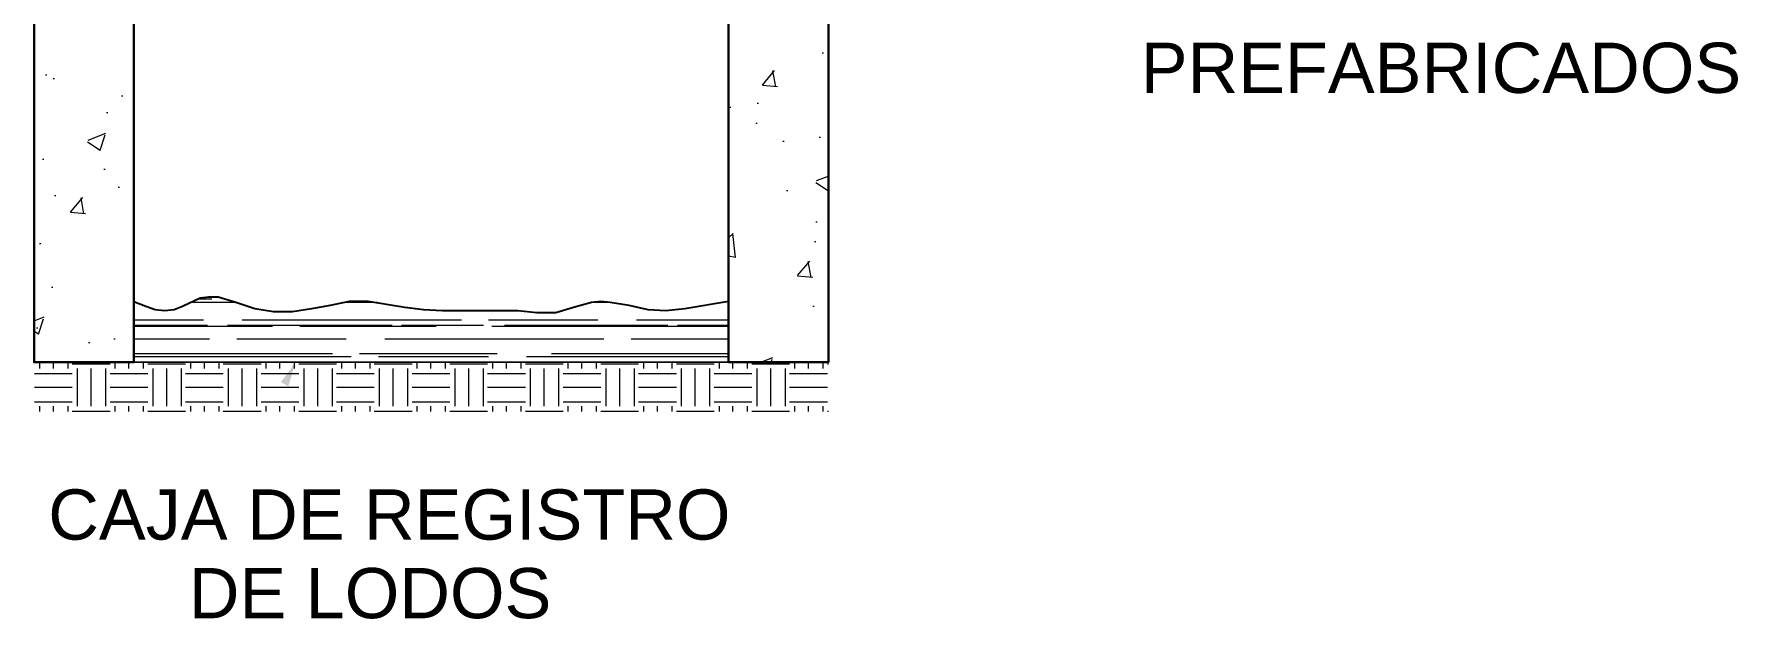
# Model space of a CAD drawing. Header units: metres. Extents: x 0 to 1935, y 0 to 1529.
# Drawn here: x 1886.841 to 1888.549, y 1455.408 to 1455.994 of the extents above; entities that cross this region are included whole.
import ezdxf

# ---------------------------------------------------------------- set-up
doc = ezdxf.new("R2010")
doc.units = ezdxf.units.M
doc.header["$LTSCALE"] = 0.005
doc.layers.add('-Acero techos', color=252, linetype='Continuous', lineweight=13)
for name, color, linetype, true_color in [('PDF2_Geometry', 9, 'Continuous', 0x808080), ('PDF2_Solid Fills', 7, 'Continuous', 0xa500dd), ('PDF_Muro secundario', 7, 'Continuous', 0x545454)]:
    doc.layers.add(name, color=color, linetype=linetype, true_color=true_color)
doc.layers.add('PDF_Text', color=7, linetype='Continuous')
doc.styles.add('PDF Arial-BoldMT', font='arial.ttf')

msp = doc.modelspace()

# ---------------------------------------------------------------- hatches: boundary and pattern name
at = {"layer": '-Acero techos', "lineweight": 5, "ltscale": 0.005, "true_color": 0x939598}
h = msp.add_hatch(dxfattribs=at)
h.set_pattern_fill('AR-CONC', color=252, scale=0.001)
h.set_pattern_definition([(50, (66.22198, 12.25277), (0.182184669, -0.015939086), [0.01905, -0.20955]), (355, (66.22198, 12.25277), (-0.035243421, 0.191056845), [0.01524, -0.167640584]), (100.451445, (66.23716, 12.25144), (0.146941247, 0.175117752), [0.016190009, -0.178090245]), (46.1842, (66.22198, 12.30357), (0.27107904, -0.042042328), [0.028575, -0.314325]), (96.635558, (66.24457, 12.30006), (0.237404134, 0.247426125), [0.024285023, -0.267135608]), (351.184151, (66.22198, 12.30357), (0.237404134, 0.247426125), [0.022859967, -0.251459732]), (21, (66.24738, 12.29087), (0.151614391, -0.102265198), [0.01905, -0.20955]), (326, (66.24738, 12.29087), (0.061802028, 0.184187966), [0.01524, -0.16764]), (71.451445, (66.26002, 12.28234), (0.213416419, 0.081922769), [0.016190009, -0.178089938]), (37.5, (66.22198, 12.252766), (0.0030886033, 0.0845550389), [0, -0.165608, 0, -0.17018, 0, -0.168275]), (7.5, (66.22198, 12.25277), (0.0668196625, 0.1001805748), [0, -0.097028, 0, -0.161798, 0, -0.064135]), (327.5, (66.16534, 12.252766), (0.1355905952, -0.005728744), [0, -0.0635, 0, -0.19812, 0, -0.26289]), (317.5, (66.13994, 12.25277), (0.1481291814, 0.025426491), [0, -0.08255, 0, -0.131572, 0, -0.18669])])
h.paths.add_polyline_path([(1886.94105, 1456.12662), (1886.84105, 1456.17714), (1886.84105, 1456.5422), (1886.87896, 1456.50202), (1886.87503, 1456.4983), (1886.90126, 1456.4784), (1886.8829, 1456.50574), (1886.87896, 1456.50202), (1886.84105, 1456.5422), (1886.84105, 1456.81535), (1886.89105, 1456.81535), (1886.89105, 1456.79538), (1886.94105, 1456.79538)], flags=17)
h.paths.add_polyline_path([(1886.84105, 1456.81535), (1886.89105, 1456.81535), (1886.89105, 1456.79538), (1886.94105, 1456.79538), (1886.94105, 1455.66535), (1886.84105, 1455.66535)])
h.paths.add_polyline_path([(1887.53714, 1456.40018), (1887.63714, 1456.40018), (1887.63714, 1455.66535), (1887.53714, 1455.66535)])
h.paths.add_polyline_path([(1887.63714, 1456.44117), (1887.53714, 1456.44117), (1887.53714, 1456.79538), (1887.58714, 1456.79538), (1887.58714, 1456.81535), (1887.63714, 1456.81535)])

# ---------------------------------------------------------------- linework, layer by layer
at = {"layer": 'PDF2_Geometry', "color": 113, "lineweight": 25, "true_color": 0x6edda5}
msp.add_lwpolyline([(1887.53714, 1455.72628), (1887.49315, 1455.71895), (1887.47423, 1455.71685), (1887.45636, 1455.7179), (1887.43744, 1455.7221), (1887.41853, 1455.72526), (1887.40907, 1455.72631), (1887.39961, 1455.72526), (1887.38174, 1455.72), (1887.36387, 1455.71475), (1887.34495, 1455.71475), (1887.32603, 1455.71685), (1887.28819, 1455.71685), (1887.25036, 1455.71685), (1887.23144, 1455.7179), (1887.21252, 1455.72), (1887.17573, 1455.72631), (1887.15681, 1455.72631), (1887.13789, 1455.7221), (1887.11898, 1455.71895), (1887.10006, 1455.7158), (1887.08114, 1455.7158), (1887.06222, 1455.71895), (1887.0433, 1455.72526), (1887.02543, 1455.73051), (1887.01597, 1455.73051), (1887.00756, 1455.72946), (1886.9897, 1455.72105), (1886.98129, 1455.7179), (1886.97183, 1455.71685), (1886.96237, 1455.7179), (1886.95291, 1455.72105), (1886.94105, 1455.72594)], dxfattribs=at)
at = {"layer": 'PDF2_Geometry', "color": 113, "lineweight": 18, "true_color": 0x6edda5}
for points in [[(1887.04225, 1455.72526), (1887.00021, 1455.72526)], [(1887.01913, 1455.72841), (1887.00546, 1455.72841)], [(1887.18519, 1455.72526), (1887.15366, 1455.72526)], [(1887.41853, 1455.72526), (1887.40066, 1455.72526)], [(1887.01072, 1455.70739), (1886.94105, 1455.70739)], [(1887.01492, 1455.70213), (1886.94105, 1455.70213)], [(1887.08009, 1455.70108), (1886.94105, 1455.70108)], [(1887.19991, 1455.70213), (1887.03489, 1455.70213)], [(1887.26928, 1455.70739), (1887.04961, 1455.70739)], [(1887.24405, 1455.70108), (1887.10741, 1455.70108)], [(1887.29135, 1455.70213), (1887.20937, 1455.70213)], [(1887.40591, 1455.70739), (1887.2966, 1455.70739)], [(1887.53714, 1455.70108), (1887.29976, 1455.70108)], [(1887.47633, 1455.70213), (1887.31237, 1455.70213)], [(1887.53714, 1455.70739), (1887.4448, 1455.70739)], [(1887.53714, 1455.70213), (1887.48579, 1455.70213)], [(1887.01702, 1455.68847), (1886.94105, 1455.68847)], [(1887.15366, 1455.68847), (1887.04435, 1455.68847)], [(1887.41222, 1455.68847), (1887.19255, 1455.68847)], [(1887.53714, 1455.68847), (1887.43955, 1455.68847)], [(1887.14, 1455.67376), (1886.94105, 1455.67376)], [(1887.15892, 1455.6706), (1886.94105, 1455.6706)], [(1887.30501, 1455.67376), (1887.16732, 1455.67376)], [(1887.2966, 1455.6706), (1887.18624, 1455.6706)], [(1887.53714, 1455.6706), (1887.33444, 1455.6706)], [(1887.53714, 1455.67376), (1887.35967, 1455.67376)], [(1886.98759, 1455.66535), (1886.91612, 1455.66535)], [(1887.17258, 1455.66535), (1887.00756, 1455.66535)], [(1887.26402, 1455.66535), (1887.18204, 1455.66535)], [(1887.44901, 1455.66535), (1887.28399, 1455.66535)], [(1887.51207, 1455.66535), (1887.45846, 1455.66535)]]:
    msp.add_lwpolyline(points, dxfattribs=at)
at = {"layer": 'PDF2_Geometry', "lineweight": 5}
for points in [[(1886.87934, 1455.65379), (1886.8415, 1455.65379)], [(1886.84675, 1455.65904), (1886.84675, 1455.66535)], [(1886.86042, 1455.65904), (1886.86042, 1455.66535)], [(1886.87513, 1455.65904), (1886.87513, 1455.66535)], [(1886.91717, 1455.66324), (1886.87934, 1455.66324)], [(1886.88459, 1455.6212), (1886.88459, 1455.65904)], [(1886.89825, 1455.6212), (1886.89825, 1455.65904)], [(1886.91297, 1455.6212), (1886.91297, 1455.65904)], [(1886.95501, 1455.65379), (1886.91717, 1455.65379)], [(1886.92243, 1455.65904), (1886.92243, 1455.66535)], [(1886.93609, 1455.65904), (1886.93609, 1455.66535)], [(1886.95081, 1455.65904), (1886.95081, 1455.66535)], [(1886.99285, 1455.66324), (1886.95501, 1455.66324)], [(1886.96027, 1455.6212), (1886.96027, 1455.65904)], [(1886.97393, 1455.6212), (1886.97393, 1455.65904)], [(1886.98865, 1455.6212), (1886.98865, 1455.65904)], [(1887.03069, 1455.65379), (1886.99285, 1455.65379)], [(1886.9981, 1455.65904), (1886.9981, 1455.66535)], [(1887.01177, 1455.65904), (1887.01177, 1455.66535)], [(1887.02648, 1455.65904), (1887.02648, 1455.66535)], [(1887.06853, 1455.66324), (1887.03069, 1455.66324)], [(1887.03594, 1455.6212), (1887.03594, 1455.65904)], [(1887.04961, 1455.6212), (1887.04961, 1455.65904)], [(1887.06432, 1455.6212), (1887.06432, 1455.65904)], [(1887.10636, 1455.65379), (1887.06853, 1455.65379)], [(1887.07378, 1455.65904), (1887.07378, 1455.66535)], [(1887.08744, 1455.65904), (1887.08744, 1455.66535)], [(1887.10216, 1455.65904), (1887.10216, 1455.66535)], [(1887.1442, 1455.66324), (1887.10636, 1455.66324)], [(1887.11162, 1455.6212), (1887.11162, 1455.65904)], [(1887.12528, 1455.6212), (1887.12528, 1455.65904)], [(1887.14, 1455.6212), (1887.14, 1455.65904)], [(1887.18204, 1455.65379), (1887.1442, 1455.65379)], [(1887.14946, 1455.65904), (1887.14946, 1455.66535)], [(1887.16312, 1455.65904), (1887.16312, 1455.66535)], [(1887.17783, 1455.65904), (1887.17783, 1455.66535)], [(1887.21988, 1455.66324), (1887.18204, 1455.66324)], [(1887.18729, 1455.6212), (1887.18729, 1455.65904)], [(1887.20096, 1455.6212), (1887.20096, 1455.65904)], [(1887.21567, 1455.6212), (1887.21567, 1455.65904)], [(1887.25771, 1455.65379), (1887.21988, 1455.65379)], [(1887.22513, 1455.65904), (1887.22513, 1455.66535)], [(1887.2388, 1455.65904), (1887.2388, 1455.66535)], [(1887.25351, 1455.65904), (1887.25351, 1455.66535)], [(1887.29555, 1455.66324), (1887.25771, 1455.66324)], [(1887.26297, 1455.6212), (1887.26297, 1455.65904)], [(1887.27663, 1455.6212), (1887.27663, 1455.65904)], [(1887.29135, 1455.6212), (1887.29135, 1455.65904)], [(1887.33339, 1455.65379), (1887.29555, 1455.65379)], [(1887.30081, 1455.65904), (1887.30081, 1455.66535)], [(1887.31447, 1455.65904), (1887.31447, 1455.66535)], [(1887.32919, 1455.65904), (1887.32919, 1455.66535)], [(1887.37123, 1455.66324), (1887.33339, 1455.66324)], [(1887.33865, 1455.6212), (1887.33865, 1455.65904)], [(1887.35231, 1455.6212), (1887.35231, 1455.65904)], [(1887.36702, 1455.6212), (1887.36702, 1455.65904)], [(1887.40907, 1455.65379), (1887.37123, 1455.65379)], [(1887.37648, 1455.65904), (1887.37648, 1455.66535)], [(1887.39015, 1455.65904), (1887.39015, 1455.66535)], [(1887.40486, 1455.65904), (1887.40486, 1455.66535)], [(1887.4469, 1455.66324), (1887.40907, 1455.66324)], [(1887.41432, 1455.6212), (1887.41432, 1455.65904)], [(1887.42798, 1455.6212), (1887.42798, 1455.65904)], [(1887.4427, 1455.6212), (1887.4427, 1455.65904)], [(1887.48474, 1455.65379), (1887.4469, 1455.65379)], [(1887.45216, 1455.65904), (1887.45216, 1455.66535)], [(1887.46582, 1455.65904), (1887.46582, 1455.66535)], [(1887.48054, 1455.65904), (1887.48054, 1455.66535)], [(1887.52258, 1455.66324), (1887.48474, 1455.66324)], [(1887.49, 1455.6212), (1887.49, 1455.65904)], [(1887.50366, 1455.6212), (1887.50366, 1455.65904)], [(1887.51837, 1455.6212), (1887.51837, 1455.65904)], [(1887.56042, 1455.65379), (1887.52258, 1455.65379)], [(1887.52783, 1455.65904), (1887.52783, 1455.66535)], [(1887.5415, 1455.65904), (1887.5415, 1455.66535)], [(1887.55621, 1455.65904), (1887.55621, 1455.66535)], [(1887.59825, 1455.66324), (1887.56042, 1455.66324)], [(1887.56567, 1455.6212), (1887.56567, 1455.65904)], [(1887.57934, 1455.6212), (1887.57934, 1455.65904)], [(1887.59405, 1455.6212), (1887.59405, 1455.65904)], [(1887.63609, 1455.65379), (1887.59825, 1455.65379)], [(1887.60351, 1455.65904), (1887.60351, 1455.66535)], [(1887.61717, 1455.65904), (1887.61717, 1455.66535)], [(1887.63189, 1455.65904), (1887.63189, 1455.66535)], [(1887.63714, 1455.66324), (1887.63609, 1455.66324)], [(1886.87934, 1455.64012), (1886.8415, 1455.64012)], [(1886.95501, 1455.64012), (1886.91717, 1455.64012)], [(1887.03069, 1455.64012), (1886.99285, 1455.64012)], [(1887.10636, 1455.64012), (1887.06853, 1455.64012)], [(1887.18204, 1455.64012), (1887.1442, 1455.64012)], [(1887.25771, 1455.64012), (1887.21988, 1455.64012)], [(1887.33339, 1455.64012), (1887.29555, 1455.64012)], [(1887.40907, 1455.64012), (1887.37123, 1455.64012)], [(1887.48474, 1455.64012), (1887.4469, 1455.64012)], [(1887.56042, 1455.64012), (1887.52258, 1455.64012)], [(1887.63609, 1455.64012), (1887.59825, 1455.64012)], [(1886.87934, 1455.62541), (1886.8415, 1455.62541)], [(1886.84675, 1455.61595), (1886.84675, 1455.6212)], [(1886.86042, 1455.61595), (1886.86042, 1455.6212)], [(1886.87513, 1455.61595), (1886.87513, 1455.6212)], [(1886.91717, 1455.61595), (1886.87934, 1455.61595)], [(1886.95501, 1455.62541), (1886.91717, 1455.62541)], [(1886.92243, 1455.61595), (1886.92243, 1455.6212)], [(1886.93609, 1455.61595), (1886.93609, 1455.6212)], [(1886.95081, 1455.61595), (1886.95081, 1455.6212)], [(1886.99285, 1455.61595), (1886.95501, 1455.61595)], [(1887.03069, 1455.62541), (1886.99285, 1455.62541)], [(1886.9981, 1455.61595), (1886.9981, 1455.6212)], [(1887.01177, 1455.61595), (1887.01177, 1455.6212)], [(1887.02648, 1455.61595), (1887.02648, 1455.6212)], [(1887.06853, 1455.61595), (1887.03069, 1455.61595)], [(1887.10636, 1455.62541), (1887.06853, 1455.62541)], [(1887.07378, 1455.61595), (1887.07378, 1455.6212)], [(1887.08744, 1455.61595), (1887.08744, 1455.6212)], [(1887.10216, 1455.61595), (1887.10216, 1455.6212)], [(1887.1442, 1455.61595), (1887.10636, 1455.61595)], [(1887.18204, 1455.62541), (1887.1442, 1455.62541)], [(1887.14946, 1455.61595), (1887.14946, 1455.6212)], [(1887.16312, 1455.61595), (1887.16312, 1455.6212)], [(1887.17783, 1455.61595), (1887.17783, 1455.6212)], [(1887.21988, 1455.61595), (1887.18204, 1455.61595)], [(1887.25771, 1455.62541), (1887.21988, 1455.62541)], [(1887.22513, 1455.61595), (1887.22513, 1455.6212)], [(1887.2388, 1455.61595), (1887.2388, 1455.6212)], [(1887.25351, 1455.61595), (1887.25351, 1455.6212)], [(1887.29555, 1455.61595), (1887.25771, 1455.61595)], [(1887.33339, 1455.62541), (1887.29555, 1455.62541)], [(1887.30081, 1455.61595), (1887.30081, 1455.6212)], [(1887.31447, 1455.61595), (1887.31447, 1455.6212)], [(1887.32919, 1455.61595), (1887.32919, 1455.6212)], [(1887.37123, 1455.61595), (1887.33339, 1455.61595)], [(1887.40907, 1455.62541), (1887.37123, 1455.62541)], [(1887.37648, 1455.61595), (1887.37648, 1455.6212)], [(1887.39015, 1455.61595), (1887.39015, 1455.6212)], [(1887.40486, 1455.61595), (1887.40486, 1455.6212)], [(1887.4469, 1455.61595), (1887.40907, 1455.61595)], [(1887.48474, 1455.62541), (1887.4469, 1455.62541)], [(1887.45216, 1455.61595), (1887.45216, 1455.6212)], [(1887.46582, 1455.61595), (1887.46582, 1455.6212)], [(1887.48054, 1455.61595), (1887.48054, 1455.6212)], [(1887.52258, 1455.61595), (1887.48474, 1455.61595)], [(1887.56042, 1455.62541), (1887.52258, 1455.62541)], [(1887.52783, 1455.61595), (1887.52783, 1455.6212)], [(1887.5415, 1455.61595), (1887.5415, 1455.6212)], [(1887.55621, 1455.61595), (1887.55621, 1455.6212)], [(1887.59825, 1455.61595), (1887.56042, 1455.61595)], [(1887.63609, 1455.62541), (1887.59825, 1455.62541)], [(1887.60351, 1455.61595), (1887.60351, 1455.6212)], [(1887.61717, 1455.61595), (1887.61717, 1455.6212)], [(1887.63189, 1455.61595), (1887.63189, 1455.6212)], [(1887.63714, 1455.61595), (1887.63609, 1455.61595)]]:
    msp.add_lwpolyline(points, dxfattribs=at)
at = {"layer": 'PDF2_Geometry', "color": 34, "lineweight": 5, "true_color": 0x954a00}
msp.add_lwpolyline([(1886.94105, 1455.66535), (1887.53714, 1455.66535)], close=True, dxfattribs=at)
at = {"layer": 'PDF2_Solid Fills', "color": 254, "true_color": 0xdbdbdb, "transparency": 33554559}
msp.add_solid([(1887.09585, 1455.64117), (1887.10321, 1455.66535), (1887.08849, 1455.64538)], dxfattribs=at)
at = {"layer": 'PDF_Muro secundario', "color": 18, "lineweight": 30, "true_color": 0x000000}
msp.add_lwpolyline([(1886.89105, 1456.81535), (1886.84105, 1456.81535), (1886.84105, 1455.66535), (1886.94105, 1455.66535), (1886.94105, 1456.79538), (1886.89105, 1456.79538)], close=True, dxfattribs=at)
msp.add_lwpolyline([(1887.53714, 1456.36961), (1887.53714, 1455.66535), (1887.63714, 1455.66535), (1887.63714, 1456.36961)], dxfattribs=at)

# ---------------------------------------------------------------- texts
at = {"layer": 'PDF_Text', "style": 'PDF Arial-BoldMT'}
for s, height, p in [('PREFABRICADOS', 0.0503406, (1887.95017, 1455.93522)), ('CAJA DE REGISTRO', 0.0503406, (1886.85525, 1455.48749)), ('DE LODOS', 0.050341, (1886.99607, 1455.40872))]:
    msp.add_text(s, height=height, dxfattribs=at).set_placement(p)

doc.saveas('drawing.dxf')
